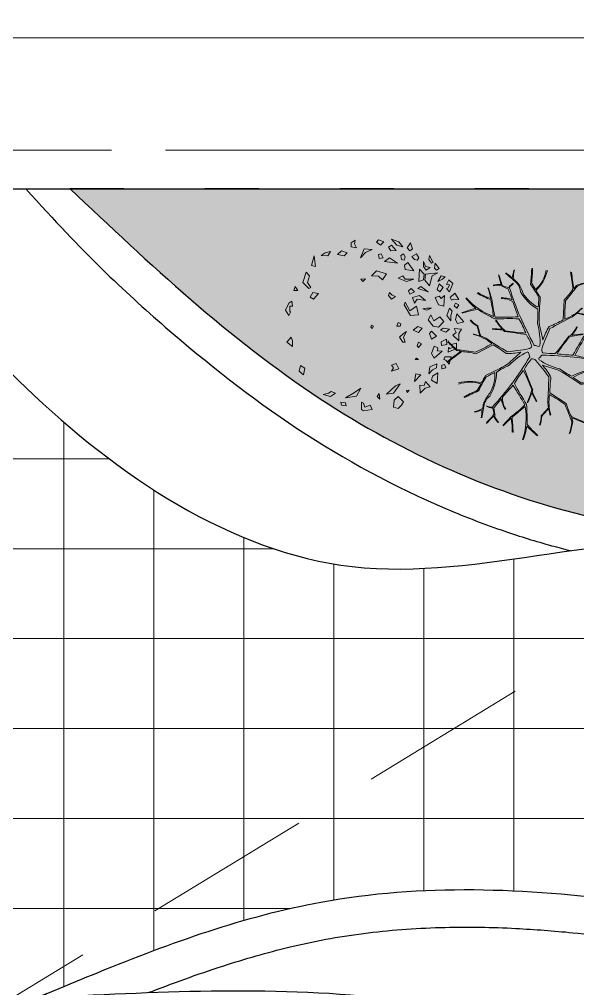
# Model space of a CAD drawing. Header units: inches. Extents: x -12 to 20935469, y -1604 to 24729220.
# Drawn here: x 20842036.7 to 20842111.1, y 24710626.2 to 24710755.5 of the extents above; entities that cross this region are included whole.
import ezdxf

# ---------------------------------------------------------------- set-up
doc = ezdxf.new("R2010")
doc.units = ezdxf.units.IN
doc.header["$LTSCALE"] = 0.03
doc.header["$MEASUREMENT"] = 0
for name, pattern in [('ACAD_ISO03W100', [30, 12, -18]), ('ACAD_ISO08W100', [36, 24, -3, 6, -3]), ('DASHED2', [0.375, 0.25, -0.125])]:
    doc.linetypes.add(name, pattern=pattern)
for name, color, linetype, lineweight in [('dimension', 250, 'Continuous', 0), ('Dot', 253, 'Continuous', 0), ('green_.25', 82, 'Continuous', 0), ('Grid Line', 252, 'Continuous', 18), ('Hatch', 253, 'Continuous', 15), ('hatch-1', 253, 'Continuous', 5), ('ILLUSTR-TREE', 74, 'Continuous', 0), ('wind.', 150, 'Continuous', 20)]:
    doc.layers.add(name, color=color, linetype=linetype, lineweight=lineweight)

# ---------------------------------------------------------------- blocks, each defined once
blk = doc.blocks.new('fff')
at = {"layer": 'Grid Line', "color": 252, "linetype": 'ACAD_ISO08W100', "lineweight": 9, "ltscale": 80, "true_color": 0x939598}
blk.add_line((20833096.95, 24724010.75), (20830726.15, 24724010.75), dxfattribs=at)
blk = doc.blocks.new('GRN1')
at = {"layer": 'ILLUSTR-TREE', "true_color": 0x30441d}
h = blk.add_hatch(color=89, dxfattribs=at)
h.paths.add_polyline_path([(0.2571, -0.0526), (0.2603, -0.0695), (0.2735, -0.0695), (0.2817, -0.0569), (0.2702, -0.059)])
h.paths.add_polyline_path([(0.2406, -0.0821), (0.2308, -0.0927), (0.2357, -0.1137), (0.2472, -0.1011)])
h.paths.add_polyline_path([(0.1897, 0.2148), (0.1848, 0.2064), (0.1914, 0.2), (0.2078, 0.2021)])
h.paths.add_polyline_path([(0.193, 0.1853), (0.1848, 0.1727), (0.1963, 0.1642), (0.2127, 0.1642), (0.1963, 0.1706)])
h.paths.add_polyline_path([(0.1864, 0.1053), (0.2012, 0.1032), (0.2094, 0.1137), (0.1831, 0.1327)])
h.paths.add_polyline_path([(0.2603, 0.0969), (0.2653, 0.0779), (0.285, 0.0611), (0.2768, 0.0842)])
h.paths.add_polyline_path([(0.2078, 0.08), (0.2242, 0.0547), (0.2127, 0.0379), (0.2111, 0.0547)])
h.paths.add_polyline_path([(0.2521, -0.0021), (0.2538, -0.0274), (0.2242, -0.04), (0.2423, -0.0232)])
h.paths.add_polyline_path([(0.2653, 0.0253), (0.2751, 0.0126), (0.2833, 0.019), (0.2768, 0.0358)])
h.paths.add_polyline_path([(0.2373, 0.0274), (0.2357, 0.019), (0.2226, 0.0211), (0.2242, 0.0337)])
h.paths.add_polyline_path([(0.2488, 0.0758), (0.2472, 0.059), (0.2587, 0.0505), (0.2653, 0.0611)])
h.paths.add_polyline_path([(0.2094, 0.1958), (0.2078, 0.1895), (0.2193, 0.1811), (0.2324, 0.1832)])
h.paths.add_polyline_path([(0.2291, 0.1263), (0.2193, 0.1348), (0.2176, 0.1432), (0.2242, 0.1495), (0.2373, 0.1411)])
h.paths.add_polyline_path([(0.2373, 0.099), (0.2275, 0.1053), (0.2176, 0.1011), (0.2193, 0.0927), (0.2324, 0.0905)])
h.paths.add_polyline_path([(0.2538, 0.1284), (0.2472, 0.12), (0.2571, 0.1116), (0.2735, 0.1221)])
h.paths.add_polyline_path([(0.1963, -0.1853), (0.1996, -0.1979), (0.2308, -0.1895)])
h.paths.add_polyline_path([(0.2456, -0.1369), (0.2308, -0.1453), (0.2324, -0.1663), (0.2406, -0.1537)])
h.paths.add_polyline_path([(0.0402, 0.1474), (0.0386, 0.1221), (0.0731, 0.1011), (0.0813, 0.1053), (0.0534, 0.12), (0.0682, 0.1411)])
h.paths.add_polyline_path([(0.0731, 0.278), (0.0616, 0.2716), (0.0698, 0.2632), (0.078, 0.2674)])
h.paths.add_polyline_path([(-0.2275, -0.0884), (-0.2226, -0.0526), (-0.1963, -0.0379), (-0.2111, -0.059)])
h.paths.add_polyline_path([(0.0205, 0.2527), (0.0386, 0.24), (0.0616, 0.2485), (0.0517, 0.2569), (0.0386, 0.2527)])
h.paths.add_polyline_path([(-0.2406, 0.099), (-0.2242, 0.0821), (-0.2357, 0.0695), (-0.2587, 0.0674), (-0.262, 0.0821), (-0.2521, 0.0927)])
h.paths.add_polyline_path([(-0.2324, 0.0232), (-0.2242, 0.0147), (-0.2143, 0.0211)])
h.paths.add_polyline_path([(-0.1307, 0.2358), (-0.1344, 0.2232), (-0.1226, 0.2231), (-0.1198, 0.2319)])
h.paths.add_polyline_path([(-0.1039, 0.2299), (-0.106, 0.2367), (-0.1191, 0.2474), (-0.0951, 0.2536), (-0.0951, 0.2327)])
h.paths.add_polyline_path([(-0.0555, 0.2396), (-0.0585, 0.2217), (-0.0467, 0.2215), (-0.0384, 0.2388)])
h.paths.add_polyline_path([(-0.0771, 0.224), (-0.1, 0.1981), (-0.0846, 0.1897), (-0.0609, 0.1985), (-0.0663, 0.2109), (-0.0766, 0.2096)])
h.paths.add_polyline_path([(-0.216, 0.0442), (-0.2127, 0.0674), (-0.1831, 0.0884), (-0.1897, 0.0737)])
h.paths.add_polyline_path([(-0.1421, 0.0611), (-0.1339, 0.0842), (-0.1174, 0.0758), (-0.1224, 0.0611), (-0.1306, 0.0674)])
h.paths.add_polyline_path([(-0.1812, 0.2081), (-0.1707, 0.1899), (-0.1581, 0.1935), (-0.1472, 0.2104)])
h.paths.add_polyline_path([(-0.2132, 0.1534), (-0.187, 0.1527), (-0.1886, 0.166), (-0.1749, 0.1708), (-0.1924, 0.186), (-0.1969, 0.1696)])
h.paths.add_polyline_path([(-0.15, 0.1808), (-0.1283, 0.1846), (-0.118, 0.2068), (-0.1309, 0.2058), (-0.1372, 0.1936)])
h.paths.add_polyline_path([(-0.1536, 0.1558), (-0.1749, 0.1348), (-0.1503, 0.139)])
h.paths.add_polyline_path([(-0.1043, 0.1474), (-0.1043, 0.1369), (-0.0994, 0.1411)])
h.paths.add_polyline_path([(-0.2028, 0.1179), (-0.2111, 0.1116), (-0.2045, 0.1095)])
h.paths.add_polyline_path([(-0.0205, 0.099), (-0.032, 0.0863), (-0.0485, 0.0969), (-0.0485, 0.1053), (-0.032, 0.099), (-0.014, 0.1095)])
h.paths.add_polyline_path([(0.0189, 0.2295), (0.0008, 0.2127), (0.0041, 0.1958), (0.0238, 0.179), (0.0402, 0.1874), (0.0205, 0.1979), (0.0337, 0.2169)])
h.paths.add_polyline_path([(-0.0287, 0.2064), (-0.0386, 0.1895), (-0.0205, 0.1832), (-0.0123, 0.1895)])
h.paths.add_polyline_path([(-0.0534, 0.1579), (-0.0649, 0.1474), (-0.06, 0.1432), (-0.0485, 0.1474)])
h.paths.add_polyline_path([(0.0178, 0.294), (0.0123, 0.2737), (0.0238, 0.2674), (0.0435, 0.2716)])
h.paths.add_polyline_path([(-0.0435, 0.278), (-0.0255, 0.259), (-0.0172, 0.2695), (-0.0041, 0.2632), (-0.0057, 0.2864), (-0.0205, 0.278)])
h.paths.add_polyline_path([(-0.0808, 0.244), (-0.0685, 0.2712), (-0.0515, 0.2704), (-0.056, 0.254), (-0.0646, 0.2603), (-0.0686, 0.2503), (-0.0653, 0.2447)])
h.paths.add_polyline_path([(0.0041, 0.0021), (-0.0041, -0.0021), (0.0008, -0.0063), (0.0074, -0.0042)])
h.paths.add_polyline_path([(0.0041, 0.0884), (0.0107, 0.0905), (0.0156, 0.0821), (0.0041, 0.0779)])
h.paths.add_polyline_path([(-0.0025, 0.16), (-0.0172, 0.1474), (-0.009, 0.1306), (0.0025, 0.1453)])
h.paths.add_polyline_path([(-0.0057, 0.2485), (-0.0156, 0.2358), (-0.009, 0.219), (-0.0025, 0.2274)])
h.paths.add_polyline_path([(0.0616, 0.1895), (0.055, 0.1748), (0.06, 0.1621), (0.0616, 0.1748)])
h.paths.add_polyline_path([(0.1634, 0.2337), (0.1552, 0.2253), (0.1486, 0.2106), (0.1667, 0.2211)])
h.paths.add_polyline_path([(0.1552, 0.1327), (0.1486, 0.1095), (0.1585, 0.0821), (0.1667, 0.0969), (0.1552, 0.1053)])
h.paths.add_polyline_path([(0.0994, 0.0737), (0.0912, 0.0611), (0.1027, 0.0505), (0.1125, 0.0547), (0.1043, 0.0632)])
h.paths.add_polyline_path([(0.1569, -0.0232), (0.1486, -0.0316), (0.1552, -0.0379)])
h.paths.add_polyline_path([(0.1536, 0.0316), (0.1651, 0.019), (0.1667, -0.0042), (0.1831, 0.0126), (0.1733, 0.0442)])
h.paths.add_polyline_path([(0.1027, 0.2316), (0.0682, 0.2295), (0.0731, 0.2127), (0.0961, 0.2021), (0.101, 0.2148), (0.0928, 0.2211)])
h.paths.add_polyline_path([(0.1289, 0.2274), (0.1142, 0.2169), (0.1224, 0.2085), (0.1404, 0.2148)])
h.paths.add_polyline_path([(0.0862, 0.1706), (0.0912, 0.1432), (0.078, 0.1348), (0.0961, 0.1284), (0.1027, 0.1516)])
h.paths.add_polyline_path([(0.1339, 0.1832), (0.1667, 0.1916), (0.1766, 0.2106), (0.1716, 0.1706), (0.1519, 0.1685)])
h.paths.add_polyline_path([(0.1257, 0.1453), (0.1142, 0.179), (0.1322, 0.1558)])
h.paths.add_polyline_path([(0.1536, 0.1642), (0.1486, 0.1495), (0.1881, 0.1516), (0.1716, 0.1663)])
h.paths.add_polyline_path([(0.1142, 0.1348), (0.1076, 0.12), (0.1174, 0.1158), (0.1257, 0.1242)])
h.paths.add_polyline_path([(0.0879, 0.2548), (0.0912, 0.2611), (0.0895, 0.278), (0.1109, 0.2653), (0.0961, 0.2506)])
h.paths.add_polyline_path([(0.1142, 0.2485), (0.1421, 0.259), (0.1536, 0.2464), (0.1388, 0.2379), (0.1371, 0.2485), (0.1273, 0.2443), (0.1257, 0.2379)])
h.paths.add_polyline_path([(-0.2521, -0.0084), (-0.2653, -0.0021), (-0.2702, -0.0295), (-0.2653, -0.0358), (-0.2423, -0.0358), (-0.2456, -0.0295), (-0.2587, -0.0253)])
h.paths.add_polyline_path([(-0.2538, -0.0863), (-0.2439, -0.0884), (-0.2423, -0.1032), (-0.2521, -0.1011)])
h.paths.add_polyline_path([(0.055, -0.2822), (0.0386, -0.2716), (0.0485, -0.2653), (0.0517, -0.2674), (0.0682, -0.2674), (0.0682, -0.259), (0.0846, -0.2611), (0.078, -0.2716)])
h.paths.add_polyline_path([(-0.1322, -0.219), (-0.1536, -0.2232), (-0.1421, -0.2379), (-0.124, -0.2337)])
h.paths.add_polyline_path([(-0.2176, -0.16), (-0.2242, -0.1369), (-0.2127, -0.12), (-0.2078, -0.1348), (-0.2127, -0.1432)])
h.paths.add_polyline_path([(-0.0485, -0.278), (-0.0616, -0.259), (-0.0435, -0.259), (-0.032, -0.2632)])
h.paths.add_polyline_path([(0.1289, -0.2), (0.1257, -0.2064), (0.1454, -0.2253), (0.1782, -0.2148), (0.1667, -0.2043), (0.1454, -0.2106)])
h.paths.add_polyline_path([(0.1191, -0.2548), (0.1322, -0.2506), (0.1191, -0.2422)])
h.paths.add_polyline_path([(0.1092, -0.1748), (0.0912, -0.1916), (0.0977, -0.2021), (0.1125, -0.1937)])
at = {"layer": 'ILLUSTR-TREE', "color": 89, "true_color": 0x30441d}
for p, q in [((-0.0057, 0.2864), (-0.0205, 0.278)), ((-0.0041, 0.2632), (-0.0057, 0.2864)), ((0.0178, 0.294), (0.0123, 0.2737)), ((0.0435, 0.2716), (0.0178, 0.294)), ((-0.1191, 0.2474), (-0.0951, 0.2536)), ((-0.0951, 0.2536), (-0.0951, 0.2327)), ((-0.0808, 0.244), (-0.0685, 0.2712)), ((-0.0646, 0.2603), (-0.0686, 0.2503)), ((-0.0685, 0.2712), (-0.0515, 0.2704)), ((-0.056, 0.254), (-0.0646, 0.2603)), ((-0.0515, 0.2704), (-0.056, 0.254)), ((-0.0205, 0.278), (-0.0435, 0.278)), ((-0.0435, 0.278), (-0.0255, 0.259)), ((-0.0255, 0.259), (-0.0172, 0.2695)), ((-0.0172, 0.2695), (-0.0041, 0.2632)), ((0.0123, 0.2737), (0.0238, 0.2674)), ((0.0386, 0.2527), (0.0205, 0.2527)), ((0.0205, 0.2527), (0.0386, 0.24)), ((0.0238, 0.2674), (0.0435, 0.2716)), ((0.0517, 0.2569), (0.0386, 0.2527)), ((0.0616, 0.2485), (0.0517, 0.2569)), ((0.0731, 0.278), (0.0616, 0.2716)), ((0.0616, 0.2716), (0.0698, 0.2632)), ((0.0698, 0.2632), (0.078, 0.2674)), ((0.078, 0.2674), (0.0731, 0.278)), ((0.0879, 0.2548), (0.0912, 0.2611)), ((0.0961, 0.2506), (0.0879, 0.2548)), ((0.0895, 0.278), (0.1109, 0.2653)), ((0.0912, 0.2611), (0.0895, 0.278)), ((0.1109, 0.2653), (0.0961, 0.2506)), ((0.1142, 0.2485), (0.1421, 0.259)), ((0.1421, 0.259), (0.1536, 0.2464)), ((-0.1307, 0.2358), (-0.1344, 0.2232)), ((-0.1344, 0.2232), (-0.1226, 0.2231)), ((-0.1198, 0.2319), (-0.1307, 0.2358)), ((-0.1226, 0.2231), (-0.1198, 0.2319)), ((-0.106, 0.2367), (-0.1191, 0.2474)), ((-0.1039, 0.2299), (-0.106, 0.2367)), ((-0.0951, 0.2327), (-0.1039, 0.2299)), ((-0.0771, 0.224), (-0.1, 0.1981)), ((-0.0653, 0.2447), (-0.0808, 0.244)), ((-0.0766, 0.2096), (-0.0771, 0.224)), ((-0.0686, 0.2503), (-0.0653, 0.2447)), ((-0.0555, 0.2396), (-0.0585, 0.2217)), ((-0.0585, 0.2217), (-0.0467, 0.2215)), ((-0.0384, 0.2388), (-0.0555, 0.2396)), ((-0.0467, 0.2215), (-0.0384, 0.2388)), ((-0.0057, 0.2485), (-0.0156, 0.2358)), ((-0.0156, 0.2358), (-0.009, 0.219)), ((-0.009, 0.219), (-0.0025, 0.2274)), ((-0.0025, 0.2274), (-0.0057, 0.2485)), ((0.0189, 0.2295), (0.0008, 0.2127)), ((0.0337, 0.2169), (0.0189, 0.2295)), ((0.0386, 0.24), (0.0616, 0.2485)), ((0.1027, 0.2316), (0.0682, 0.2295)), ((0.0682, 0.2295), (0.0731, 0.2127)), ((0.0928, 0.2211), (0.1027, 0.2316)), ((0.101, 0.2148), (0.0928, 0.2211)), ((0.1257, 0.2379), (0.1142, 0.2485)), ((0.1289, 0.2274), (0.1142, 0.2169)), ((0.1273, 0.2443), (0.1257, 0.2379)), ((0.1371, 0.2485), (0.1273, 0.2443)), ((0.1404, 0.2148), (0.1289, 0.2274)), ((0.1388, 0.2379), (0.1371, 0.2485)), ((0.1536, 0.2464), (0.1388, 0.2379)), ((0.1552, 0.2253), (0.1486, 0.2106)), ((0.1486, 0.2106), (0.1667, 0.2211)), ((0.1634, 0.2337), (0.1552, 0.2253)), ((0.1667, 0.2211), (0.1634, 0.2337)), ((-0.1472, 0.2104), (-0.1812, 0.2081)), ((-0.1812, 0.2081), (-0.1707, 0.1899)), ((-0.1707, 0.1899), (-0.1581, 0.1935)), ((-0.1581, 0.1935), (-0.1472, 0.2104)), ((-0.1372, 0.1936), (-0.15, 0.1808)), ((-0.1309, 0.2058), (-0.1372, 0.1936)), ((-0.118, 0.2068), (-0.1309, 0.2058)), ((-0.1283, 0.1846), (-0.118, 0.2068)), ((-0.1, 0.1981), (-0.0846, 0.1897)), ((-0.0846, 0.1897), (-0.0609, 0.1985)), ((-0.0663, 0.2109), (-0.0766, 0.2096)), ((-0.0609, 0.1985), (-0.0663, 0.2109)), ((-0.0287, 0.2064), (-0.0386, 0.1895)), ((-0.0386, 0.1895), (-0.0205, 0.1832)), ((-0.0123, 0.1895), (-0.0287, 0.2064)), ((-0.0205, 0.1832), (-0.0123, 0.1895)), ((0.0008, 0.2127), (0.0041, 0.1958)), ((0.0041, 0.1958), (0.0238, 0.179)), ((0.0205, 0.1979), (0.0337, 0.2169)), ((0.0402, 0.1874), (0.0205, 0.1979)), ((0.0616, 0.1895), (0.055, 0.1748)), ((0.0616, 0.1748), (0.0616, 0.1895)), ((0.0731, 0.2127), (0.0961, 0.2021)), ((0.0961, 0.2021), (0.101, 0.2148)), ((0.1142, 0.2169), (0.1224, 0.2085)), ((0.1224, 0.2085), (0.1404, 0.2148)), ((0.1339, 0.1832), (0.1667, 0.1916)), ((0.1667, 0.1916), (0.1766, 0.2106)), ((0.1766, 0.2106), (0.1716, 0.1706)), ((0.1897, 0.2148), (0.1848, 0.2064)), ((0.1848, 0.2064), (0.1914, 0.2)), ((0.2078, 0.2021), (0.1897, 0.2148)), ((0.1914, 0.2), (0.2078, 0.2021)), ((0.2094, 0.1958), (0.2078, 0.1895)), ((0.2078, 0.1895), (0.2193, 0.1811)), ((0.2324, 0.1832), (0.2094, 0.1958)), ((-0.1969, 0.1696), (-0.2132, 0.1534)), ((-0.1924, 0.186), (-0.1969, 0.1696)), ((-0.1749, 0.1708), (-0.1924, 0.186)), ((-0.1886, 0.166), (-0.1749, 0.1708)), ((-0.187, 0.1527), (-0.1886, 0.166)), ((-0.15, 0.1808), (-0.1283, 0.1846)), ((-0.0534, 0.1579), (-0.0649, 0.1474)), ((-0.0485, 0.1474), (-0.0534, 0.1579)), ((-0.0025, 0.16), (-0.0172, 0.1474)), ((0.0025, 0.1453), (-0.0025, 0.16)), ((0.0238, 0.179), (0.0402, 0.1874)), ((0.055, 0.1748), (0.06, 0.1621)), ((0.06, 0.1621), (0.0616, 0.1748)), ((0.1027, 0.1516), (0.0862, 0.1706)), ((0.0862, 0.1706), (0.0912, 0.1432)), ((0.1142, 0.179), (0.1322, 0.1558)), ((0.1257, 0.1453), (0.1142, 0.179)), ((0.1519, 0.1685), (0.1339, 0.1832)), ((0.1536, 0.1642), (0.1486, 0.1495)), ((0.1716, 0.1706), (0.1519, 0.1685)), ((0.1716, 0.1663), (0.1536, 0.1642)), ((0.1881, 0.1516), (0.1716, 0.1663)), ((0.193, 0.1853), (0.1848, 0.1727)), ((0.1848, 0.1727), (0.1963, 0.1642)), ((0.1963, 0.1706), (0.193, 0.1853)), ((0.2127, 0.1642), (0.1963, 0.1706)), ((0.1963, 0.1642), (0.2127, 0.1642)), ((0.2193, 0.1811), (0.2324, 0.1832)), ((-0.2132, 0.1534), (-0.187, 0.1527)), ((-0.1536, 0.1558), (-0.1749, 0.1348)), ((-0.1749, 0.1348), (-0.1503, 0.139)), ((-0.1503, 0.139), (-0.1536, 0.1558)), ((-0.0994, 0.1411), (-0.1043, 0.1474)), ((-0.1043, 0.1474), (-0.1043, 0.1369)), ((-0.1043, 0.1369), (-0.0994, 0.1411)), ((-0.0649, 0.1474), (-0.06, 0.1432)), ((-0.06, 0.1432), (-0.0485, 0.1474)), ((-0.0172, 0.1474), (-0.009, 0.1306)), ((-0.009, 0.1306), (0.0025, 0.1453)), ((0.0402, 0.1474), (0.0386, 0.1221)), ((0.0682, 0.1411), (0.0402, 0.1474)), ((0.0534, 0.12), (0.0682, 0.1411)), ((0.0912, 0.1432), (0.078, 0.1348)), ((0.078, 0.1348), (0.0961, 0.1284)), ((0.0961, 0.1284), (0.1027, 0.1516)), ((0.1142, 0.1348), (0.1076, 0.12)), ((0.1257, 0.1242), (0.1142, 0.1348)), ((0.1322, 0.1558), (0.1257, 0.1453)), ((0.1486, 0.1495), (0.1881, 0.1516)), ((0.1552, 0.1327), (0.1486, 0.1095)), ((0.1552, 0.1053), (0.1552, 0.1327)), ((0.2094, 0.1137), (0.1831, 0.1327)), ((0.1831, 0.1327), (0.1864, 0.1053)), ((0.2176, 0.1432), (0.2242, 0.1495)), ((0.2193, 0.1348), (0.2176, 0.1432)), ((0.2291, 0.1263), (0.2193, 0.1348)), ((0.2242, 0.1495), (0.2373, 0.1411)), ((0.2373, 0.1411), (0.2291, 0.1263)), ((0.2538, 0.1284), (0.2472, 0.12)), ((0.2735, 0.1221), (0.2538, 0.1284)), ((-0.2521, 0.0927), (-0.2406, 0.099)), ((-0.2406, 0.099), (-0.2242, 0.0821)), ((-0.2028, 0.1179), (-0.2111, 0.1116)), ((-0.2111, 0.1116), (-0.2045, 0.1095)), ((-0.2045, 0.1095), (-0.2028, 0.1179)), ((-0.0485, 0.1053), (-0.032, 0.099)), ((-0.0485, 0.0969), (-0.0485, 0.1053)), ((-0.032, 0.0863), (-0.0485, 0.0969)), ((-0.032, 0.099), (-0.014, 0.1095)), ((-0.0205, 0.099), (-0.032, 0.0863)), ((-0.014, 0.1095), (-0.0205, 0.099)), ((0.0386, 0.1221), (0.0731, 0.1011)), ((0.0813, 0.1053), (0.0534, 0.12)), ((0.0731, 0.1011), (0.0813, 0.1053)), ((0.1076, 0.12), (0.1174, 0.1158)), ((0.1174, 0.1158), (0.1257, 0.1242)), ((0.1486, 0.1095), (0.1585, 0.0821)), ((0.1667, 0.0969), (0.1552, 0.1053)), ((0.1585, 0.0821), (0.1667, 0.0969)), ((0.1864, 0.1053), (0.2012, 0.1032)), ((0.2012, 0.1032), (0.2094, 0.1137)), ((0.2275, 0.1053), (0.2176, 0.1011)), ((0.2176, 0.1011), (0.2193, 0.0927)), ((0.2373, 0.099), (0.2275, 0.1053)), ((0.2324, 0.0905), (0.2373, 0.099)), ((0.2472, 0.12), (0.2571, 0.1116)), ((0.2571, 0.1116), (0.2735, 0.1221)), ((0.2768, 0.0842), (0.2603, 0.0969)), ((0.2603, 0.0969), (0.2653, 0.0779)), ((-0.262, 0.0821), (-0.2521, 0.0927)), ((-0.2587, 0.0674), (-0.262, 0.0821)), ((-0.2357, 0.0695), (-0.2587, 0.0674)), ((-0.2242, 0.0821), (-0.2357, 0.0695)), ((-0.1897, 0.0737), (-0.216, 0.0442)), ((-0.216, 0.0442), (-0.2127, 0.0674)), ((-0.2127, 0.0674), (-0.1831, 0.0884)), ((-0.1831, 0.0884), (-0.1897, 0.0737)), ((-0.1421, 0.0611), (-0.1339, 0.0842)), ((-0.1306, 0.0674), (-0.1421, 0.0611)), ((-0.1339, 0.0842), (-0.1174, 0.0758)), ((-0.1224, 0.0611), (-0.1306, 0.0674)), ((-0.1174, 0.0758), (-0.1224, 0.0611)), ((0.0041, 0.0884), (0.0107, 0.0905)), ((0.0041, 0.0779), (0.0041, 0.0884)), ((0.0156, 0.0821), (0.0041, 0.0779)), ((0.0107, 0.0905), (0.0156, 0.0821)), ((0.0994, 0.0737), (0.0912, 0.0611)), ((0.1043, 0.0632), (0.0994, 0.0737)), ((0.1125, 0.0547), (0.1043, 0.0632)), ((0.2111, 0.0547), (0.2078, 0.08)), ((0.2078, 0.08), (0.2242, 0.0547)), ((0.2193, 0.0927), (0.2324, 0.0905)), ((0.2488, 0.0758), (0.2472, 0.059)), ((0.2653, 0.0611), (0.2488, 0.0758)), ((0.2653, 0.0779), (0.285, 0.0611)), ((0.285, 0.0611), (0.2768, 0.0842)), ((0.0912, 0.0611), (0.1027, 0.0505)), ((0.1027, 0.0505), (0.1125, 0.0547)), ((0.1733, 0.0442), (0.1536, 0.0316)), ((0.1536, 0.0316), (0.1651, 0.019)), ((0.1831, 0.0126), (0.1733, 0.0442)), ((0.2127, 0.0379), (0.2111, 0.0547)), ((0.2242, 0.0547), (0.2127, 0.0379)), ((0.2226, 0.0211), (0.2242, 0.0337)), ((0.2242, 0.0337), (0.2373, 0.0274)), ((0.2472, 0.059), (0.2587, 0.0505)), ((0.2587, 0.0505), (0.2653, 0.0611)), ((0.2768, 0.0358), (0.2653, 0.0253)), ((0.2833, 0.019), (0.2768, 0.0358)), ((-0.2143, 0.0211), (-0.2324, 0.0232)), ((-0.2324, 0.0232), (-0.2242, 0.0147)), ((-0.2242, 0.0147), (-0.2143, 0.0211)), ((0.0041, 0.0021), (-0.0041, -0.0021)), ((0.0074, -0.0042), (0.0041, 0.0021)), ((0.1651, 0.019), (0.1667, -0.0042)), ((0.1667, -0.0042), (0.1831, 0.0126)), ((0.2357, 0.019), (0.2226, 0.0211)), ((0.2373, 0.0274), (0.2357, 0.019)), ((0.2653, 0.0253), (0.2751, 0.0126)), ((0.2751, 0.0126), (0.2833, 0.019)), ((-0.2653, -0.0021), (-0.2702, -0.0295)), ((-0.2702, -0.0295), (-0.2653, -0.0358)), ((-0.2521, -0.0084), (-0.2653, -0.0021)), ((-0.2587, -0.0253), (-0.2521, -0.0084)), ((-0.2456, -0.0295), (-0.2587, -0.0253)), ((-0.2423, -0.0358), (-0.2456, -0.0295)), ((-0.0041, -0.0021), (0.0008, -0.0063)), ((0.0008, -0.0063), (0.0074, -0.0042)), ((0.1569, -0.0232), (0.1486, -0.0316)), ((0.1552, -0.0379), (0.1569, -0.0232)), ((0.2242, -0.04), (0.2423, -0.0232)), ((0.2538, -0.0274), (0.2242, -0.04)), ((0.2423, -0.0232), (0.2521, -0.0021)), ((0.2521, -0.0021), (0.2538, -0.0274)), ((-0.2653, -0.0358), (-0.2423, -0.0358)), ((-0.2275, -0.0884), (-0.2226, -0.0526)), ((-0.2111, -0.059), (-0.2275, -0.0884)), ((-0.2226, -0.0526), (-0.1963, -0.0379)), ((-0.1963, -0.0379), (-0.2111, -0.059)), ((0.1486, -0.0316), (0.1552, -0.0379)), ((0.2702, -0.059), (0.2571, -0.0526)), ((0.2571, -0.0526), (0.2603, -0.0695)), ((0.2817, -0.0569), (0.2702, -0.059)), ((0.2735, -0.0695), (0.2817, -0.0569)), ((-0.2521, -0.1011), (-0.2538, -0.0863)), ((-0.2538, -0.0863), (-0.2439, -0.0884)), ((-0.2439, -0.0884), (-0.2423, -0.1032)), ((0.2406, -0.0821), (0.2308, -0.0927)), ((0.2308, -0.0927), (0.2357, -0.1137)), ((0.2472, -0.1011), (0.2406, -0.0821)), ((0.2603, -0.0695), (0.2735, -0.0695)), ((-0.2423, -0.1032), (-0.2521, -0.1011)), ((-0.2242, -0.1369), (-0.2127, -0.12)), ((-0.2127, -0.12), (-0.2078, -0.1348)), ((0.2357, -0.1137), (0.2472, -0.1011)), ((-0.2176, -0.16), (-0.2242, -0.1369)), ((-0.2127, -0.1432), (-0.2176, -0.16)), ((-0.2078, -0.1348), (-0.2127, -0.1432)), ((0.2456, -0.1369), (0.2308, -0.1453)), ((0.2308, -0.1453), (0.2324, -0.1663)), ((0.2324, -0.1663), (0.2406, -0.1537)), ((0.2406, -0.1537), (0.2456, -0.1369)), ((0.1092, -0.1748), (0.0912, -0.1916)), ((0.1125, -0.1937), (0.1092, -0.1748)), ((0.2308, -0.1895), (0.1963, -0.1853)), ((0.1963, -0.1853), (0.1996, -0.1979)), ((-0.1322, -0.219), (-0.1536, -0.2232)), ((-0.124, -0.2337), (-0.1322, -0.219)), ((0.0912, -0.1916), (0.0977, -0.2021)), ((0.0977, -0.2021), (0.1125, -0.1937)), ((0.1289, -0.2), (0.1257, -0.2064)), ((0.1257, -0.2064), (0.1454, -0.2253)), ((0.1454, -0.2106), (0.1289, -0.2)), ((0.1667, -0.2043), (0.1454, -0.2106)), ((0.1454, -0.2253), (0.1782, -0.2148)), ((0.1782, -0.2148), (0.1667, -0.2043)), ((0.1996, -0.1979), (0.2308, -0.1895)), ((-0.1536, -0.2232), (-0.1421, -0.2379)), ((-0.1421, -0.2379), (-0.124, -0.2337)), ((0.1191, -0.2422), (0.1191, -0.2548)), ((0.1322, -0.2506), (0.1191, -0.2422)), ((0.1191, -0.2548), (0.1322, -0.2506)), ((-0.0616, -0.259), (-0.0435, -0.259)), ((-0.0485, -0.278), (-0.0616, -0.259)), ((-0.032, -0.2632), (-0.0485, -0.278)), ((-0.0435, -0.259), (-0.032, -0.2632)), ((0.0386, -0.2716), (0.0485, -0.2653)), ((0.055, -0.2822), (0.0386, -0.2716)), ((0.0485, -0.2653), (0.0517, -0.2674)), ((0.0517, -0.2674), (0.0682, -0.2674)), ((0.078, -0.2716), (0.055, -0.2822)), ((0.0682, -0.259), (0.0846, -0.2611)), ((0.0682, -0.2674), (0.0682, -0.259)), ((0.0846, -0.2611), (0.078, -0.2716))]:
    blk.add_line(p, q, dxfattribs=at)
blk = doc.blocks.new('T13')
for p, q in [((0.428, 0.593), (0.428, 0.593)), ((0.564, 0.201), (0.708, 0.425)), ((-0.438, 0.382), (-0.704, 0.395)), ((-0.709, 0.069), (-0.709, 0.068)), ((0.313, -0.654), (0.314, -0.654))]:
    blk.add_line(p, q)
blk.add_lwpolyline([(0.427, -1.05, -0.126142), (0.426, -0.734, 0.03539), (0.327, -0.681, 0.025442), (0.171, -0.378, 0.018467), (0.006, -0.197, -0.070709), (0.025, -0.398, 0.036684), (-0.094, -0.576), (0.029, -0.813, 0.055374), (-0.001, -1.003, 0.015419), (0.146, -1.196, 0.015419)], format="xyb")
for centre, radius, start, end in [((0.544, 1.271), 0.997, 188.7058, 199.8279), ((0.487, 1.309), 0.939, 191.4363, 219.4054), ((2.092, 2.555), 2.776, 211.5979, 215.8713), ((0.608, 1.597), 0.999, 209.5693, 220.5893), ((-1.992, 1.559), 1.94, 341.6031, 346.0626), ((1.959, 0.54), 2.134, 165.0867, 169.3971), ((-0.172, 0.689), 0.417, 57.2831, 70.5415), ((-0.101, 0.801), 0.295, 55.7919, 76.1738), ((-2.445, 1.733), 2.609, 344.4829, 347.6524), ((1.593, 0.768), 1.537, 164.7926, 170.4991), ((-1.853, 0.308), 2.214, 16.7515, 22.1702), ((-1.336, 0.436), 1.696, 21.0828, 24.7967), ((1.08, 0.32), 1.105, 133.2252, 138.9211), ((0.637, 0.8), 0.446, 134.2559, 149.009), ((-0.867, -0.717), 1.716, 73.986, 80.5441), ((-1.66, -3.154), 4.262, 72.5672, 75.4116), ((-4.885, 2.598), 5.014, 337.9162, 340.5525), ((1.254, 0.291), 1.533, 155.2685, 164.6643), ((0.545, 1.325), 0.568, 210.069, 222.0712), ((0.275, 1.142), 0.231, 204.7952, 206.8355), ((-0.132, 0.758), 0.348, 54.0156, 54.654), ((4.614, -0.037), 4.575, 167.6308, 172.856), ((0.255, 1.121), 0.203, 209.038, 235.4044), ((-7.207, 2.044), 7.413, 350.2155, 351.4641), ((0.215, 0.819), 0.155, 87.3146, 119.155), ((0.229, 0.82), 0.148, 91.5584, 124.1588), ((-0.004, 0.92), 0.273, 339.3563, 5.467), ((0.931, 1.199), 0.697, 194.0874, 200.3062), ((-0.322, 0.9), 0.603, 349.9787, 5.4953), ((-1.136, 2.054), 1.969, 322.1847, 328.3706), ((-0.499, 1.607), 1.205, 321.3001, 330.841), ((-0.115, 0.911), 0.434, 190.6007, 207.3466), ((-0.185, 0.898), 0.356, 190.4335, 211.331), ((2.195, 2.326), 2.94, 208.7548, 214.1059), ((-0.133, 0.647), 0.251, 24.7539, 64.6899), ((-0.348, 0.394), 0.593, 40.7586, 56.4721), ((0.897, 0.817), 0.645, 179.3917, 209.4521), ((-0.7, 0.704), 1.129, 356.076, 7.2625), ((0.982, 0.806), 0.543, 174.9586, 186.2056), ((0.268, 1.342), 0.636, 285.7899, 314.5476), ((0.345, 1.206), 0.469, 281.9294, 319.6866), ((0.284, 0.99), 1.264, 192.0056, 199.7094), ((-0.29, 0.846), 0.664, 189.447, 203.9688), ((-7.954, 2.442), 7.652, 345.8988, 346.931), ((0.332, 0.449), 0.862, 162.2444, 171.9735), ((-2.88, -4.306), 5.64, 58.7399, 62.0811), ((1.461, 3.425), 3.207, 238.3111, 243.9484), ((-7.207, 2.044), 7.413, 348.3218, 349.9921), ((0.756, 0.787), 0.485, 179.0591, 213.5916), ((1.238, 0.699), 0.797, 177.7287, 185.8361), ((-2.696, 2.116), 3.934, 335.6554, 339.189), ((-16.294, 7.516), 18.574, 337.7977, 338.5026), ((-1.361, -0.003), 0.727, 46.8401, 51.2834), ((7.521, 10.863), 13.291, 230.7052, 231.8125), ((-1.049, 0.176), 0.646, 20.6684, 45.6115), ((-0.021, 1.104), 0.734, 218.4282, 225.7889), ((0.143, 1.028), 0.808, 214.5859, 219.8976), ((-1.14, -0.69), 1.494, 51.9536, 57.6458), ((-2.181, -2.425), 3.524, 56.2728, 58.4632), ((9.351, 1.792), 9.661, 186.7632, 187.6443), ((0.695, 0.725), 0.932, 184.3684, 196.1636), ((9.043, -0.28), 9.005, 174.8238, 177.6274), ((3.164, -1.329), 3.345, 144.4125, 150.2422), ((-1.673, 1.981), 2.498, 324.16, 327.1682), ((-0.466, -3.399), 3.934, 95.6554, 99.189), ((1.657, -17.875), 18.574, 97.7977, 98.5026), ((-1.324, -0.218), 0.871, 44.6875, 57.3652), ((-0.449, 3.055), 2.651, 264.6412, 270.0914), ((3.652, 2.474), 4.572, 205.4372, 209.8163), ((3.15, 1.541), 3.531, 197.3863, 197.8324), ((-2.549, -2.784), 3.998, 49.8987, 54.2252), ((1.705, 2.857), 3.058, 231.4605, 236.7593), ((-1.625, 0.542), 1.672, 351.6597, 359.072), ((-0.503, 0.894), 0.926, 322.7918, 334.8087), ((2.884, -1.126), 2.651, 144.6412, 150.0914), ((0.487, 1.268), 0.871, 284.6875, 297.3652), ((5.661, -11.931), 13.291, 110.7052, 111.8125), ((0.692, 1.193), 0.727, 286.8401, 291.2834), ((0.73, -0.728), 1.264, 72.0056, 79.7094), ((0.892, -0.159), 0.664, 69.447, 83.9688), ((-1.694, -0.357), 1.458, 22.0617, 30.4653), ((-0.983, 0.266), 1.01, 350.8974, 0.4845), ((-0.595, 0.53), 0.852, 325.9263, 346.7063), ((3.383, -0.792), 3.319, 160.2028, 164.4346), ((-1.199, -0.31), 0.469, 41.9294, 79.6866), ((-1.278, -0.445), 0.636, 45.7899, 74.5476), ((0.045, 0.794), 0.718, 237.2581, 253.4365), ((1.067, 3.242), 3.341, 245.5712, 250.4573), ((2.289, -2.532), 3.341, 125.5712, 130.4573), ((0.68, -0.423), 0.718, 117.2581, 133.4365), ((0.331, -4.387), 4.572, 85.4372, 89.8163), ((0.552, 1.659), 1.458, 262.0617, 270.4653), ((0.691, 0.834), 0.646, 260.6684, 285.6115), ((0.833, -0.625), 0.808, 94.5859, 99.8976), ((0.237, -0.499), 0.862, 42.2444, 51.9735), ((0.981, -0.521), 0.734, 98.4282, 105.7889), ((6.106, 5.68), 7.652, 225.8988, 226.931), ((-1.171, 0.442), 0.543, 294.9586, 306.2056), ((-0.241, -0.964), 1.129, 116.076, 127.2625), ((-1.206, 0.717), 0.797, 297.7287, 305.8361), ((-1.137, 0.362), 0.645, 299.3917, 329.4521), ((-1.041, 0.256), 0.485, 299.0591, 333.5916), ((-0.413, 3.399), 3.345, 264.4125, 270.2422), ((-0.861, -2.445), 2.498, 84.16, 87.1682), ((-0.504, -0.889), 0.926, 82.7918, 94.8087), ((-0.987, 3.32), 3.319, 280.2028, 284.4346), ((-0.143, -0.786), 0.852, 85.9263, 106.7063), ((0.186, -0.04), 0.272, 161.0905, 174.0917), ((-0.115, 0.03), 0.047, 22.2078, 46.2598), ((-0.027, 0.15), 0.0608, 247.4125, 313.0745), ((-0.114, -0.128), 0.272, 41.0905, 54.0917), ((0.098, 0.098), 0.047, 262.2078, 286.2598), ((0.156, -0.038), 0.0587, 126.0856, 194.4014), ((-0.014, 1.345), 1.494, 291.9536, 297.6458), ((-0.995, 3.114), 3.524, 296.2728, 298.4632), ((0.884, -0.275), 0.356, 70.4335, 91.331), ((0.861, -0.343), 0.434, 70.6007, 87.3466), ((-1.888, 3.027), 4.262, 312.5672, 315.4116), ((-0.173, 1.123), 1.716, 313.986, 320.5441), ((-1.124, -1.242), 1.205, 81.3001, 90.841), ((-1.192, -2.016), 1.969, 82.1847, 88.3706), ((-4.26, 7.966), 9.005, 294.8238, 297.6274), ((0.361, -1.684), 1.672, 111.6597, 119.072), ((-3.308, 0.042), 3.058, 351.4605, 356.7593), ((3.704, -0.821), 3.998, 169.8987, 174.2252), ((0.28, -0.99), 1.01, 110.8974, 120.4845), ((-0.092, -0.099), 0.0543, 2.868, 77.619), ((-3.323, -0.703), 3.341, 5.5712, 10.4573), ((0.05, -0.12), 0.047, 142.2078, 166.2598), ((0.771, 0.264), 0.852, 205.9263, 226.7063), ((-0.04, 0.175), 0.272, 281.0905, 294.0917), ((-4.75, -7.679), 9.005, 54.8238, 57.6274), ((0.736, 0.731), 1.01, 230.8974, 240.4845), ((-1.123, 3.612), 3.998, 289.8987, 294.2252), ((1.636, -2.892), 3.058, 111.4605, 116.7593), ((-2.275, 4.66), 5.64, 298.7399, 302.0811), ((0.294, -0.951), 0.932, 64.3684, 76.1636), ((-0.226, -3.485), 3.531, 77.3863, 77.8324), ((-3.11, -8.981), 9.661, 66.7632, 67.6443), ((0.931, -3.051), 2.94, 88.7548, 94.1059), ((0.905, -1.063), 0.939, 71.4363, 99.4054), ((0.843, -1.094), 0.997, 68.7058, 79.8279), ((0.678, -1.764), 2.214, 136.7515, 142.1702), ((-1.486, 0.201), 0.697, 314.0874, 320.3062), ((-0.6, -0.734), 0.603, 109.9787, 125.4953), ((-0.776, -0.469), 0.273, 99.3563, 125.467), ((-2.257, 4.009), 4.575, 287.6308, 292.856), ((1.852, -7.27), 7.413, 108.3218, 109.9921), ((-3.678, -0.454), 3.207, 358.3111, 3.9484), ((5.188, -0.347), 5.64, 178.7399, 182.0811), ((1.296, 1.149), 1.672, 231.6597, 239.072), ((2.25, -2.965), 3.207, 118.3111, 123.9484), ((-0.361, -1.219), 1.533, 35.2685, 44.6643), ((4.706, 2.945), 5.014, 217.9162, 220.5525), ((-0.799, 0.769), 1.105, 253.2252, 258.9211), ((-0.993, 0.146), 0.446, 254.2559, 269.009), ((0.309, -1.38), 1.696, 141.0828, 144.7967), ((-0.798, -0.229), 0.155, 207.3146, 239.155), ((-0.807, -0.218), 0.148, 211.5584, 244.1588), ((-1.401, -0.196), 0.568, 330.069, 342.0712), ((-1.08, -0.345), 0.203, 329.038, 355.4044), ((1.852, -7.27), 7.413, 110.2155, 111.4641), ((-0.149, -0.504), 0.593, 160.7586, 176.4721), ((-0.475, -0.444), 0.251, 144.7539, 184.6899), ((-3.95, 1.92), 4.572, 325.4372, 329.8163), ((1.04, 0.002), 0.926, 202.7918, 214.8087), ((-2.325, -3.965), 4.575, 47.6308, 52.856), ((5.388, 5.233), 7.413, 228.3218, 229.9921), ((-0.498, -1.954), 2.134, 45.0867, 49.3971), ((1.181, -3.077), 2.776, 91.5979, 95.8713), ((1.093, -1.312), 0.999, 89.5693, 100.5893), ((2.36, 0.958), 1.94, 221.6031, 226.0626), ((-1.444, 0.99), 1.537, 284.7926, 290.4991), ((-0.26, -2.99), 2.609, 104.4829, 107.6524), ((-1.108, -0.338), 0.231, 324.7952, 326.8355), ((-0.625, -0.493), 0.295, 175.7919, 196.1738), ((-0.572, -0.498), 0.348, 174.0156, 174.654), ((-0.492, -0.499), 0.417, 177.2831, 190.5415), ((-0.957, 0.234), 0.932, 304.3684, 316.1636), ((-6.209, 7.197), 9.661, 306.7632, 307.6443), ((3.209, -0.682), 3.524, 176.2728, 178.4632), ((1.186, -0.648), 1.494, 171.9536, 177.6458), ((-2.891, 1.952), 3.531, 317.3863, 317.8324), ((0.273, -1.172), 0.645, 59.3917, 89.4521), ((0.641, -0.195), 0.251, 264.7539, 304.6899), ((0.53, 0.118), 0.593, 280.7586, 296.4721), ((5.388, 5.233), 7.413, 230.2155, 231.4641), ((0.758, -0.3), 0.295, 295.7919, 316.1738), ((0.697, -0.182), 0.417, 297.2831, 310.5415), ((-1.429, 1.421), 2.134, 285.0867, 289.3971), ((-0.336, -2.51), 1.94, 101.6031, 106.0626), ((-1.669, -0.278), 0.999, 329.5693, 340.5893), ((-3.241, 0.529), 2.776, 331.5979, 335.8713), ((-1.359, -0.239), 0.939, 311.4363, 339.4054), ((-0.861, 0.935), 1.533, 275.2685, 284.6643), ((0.211, -5.535), 5.014, 97.9162, 100.5525), ((-3.094, 0.732), 2.94, 328.7548, 334.1059), ((0.39, -1.002), 0.646, 140.6684, 165.6115), ((-2.403, -1.922), 2.651, 24.6412, 30.0914), ((0.317, -1.035), 0.485, 59.0591, 93.5916), ((2.566, 0.471), 2.498, 204.16, 207.1682), ((0.954, -0.158), 0.603, 229.9787, 245.4953), ((0.813, -0.443), 0.273, 219.3563, 245.467), ((0.61, -0.595), 0.148, 331.5584, 4.1588), ((0.616, -0.583), 0.155, 327.3146, 359.155), ((0.889, -1.121), 0.568, 90.069, 102.0712), ((0.857, -0.769), 0.203, 89.038, 115.4044), ((-0.117, -1.751), 1.537, 44.7926, 50.4991), ((2.738, 1.264), 2.609, 224.4829, 227.6524), ((0.865, -0.796), 0.231, 84.7952, 86.8355), ((0.736, -0.252), 0.348, 294.0156, 294.654), ((3.58, 0.134), 4.262, 192.5672, 195.4116), ((-0.666, -0.615), 0.356, 310.4335, 331.331), ((-0.713, -0.561), 0.434, 310.6007, 327.3466), ((-0.537, 0.057), 0.862, 282.2444, 291.9735), ((1.88, -8.115), 7.652, 105.8988, 106.931), ((-0.928, -0.576), 0.734, 338.4282, 345.7889), ((-0.944, -0.396), 0.808, 334.5859, 339.8976), ((0.974, 0.268), 1.129, 236.076, 247.2625), ((0.886, -0.889), 0.469, 161.9294, 199.6866), ((0.221, -1.24), 0.543, 54.9586, 66.2056), ((2.361, -0.03), 1.969, 202.1847, 208.3706), ((1.207, 1.464), 2.214, 256.7515, 262.1702), ((0.587, -1.393), 0.697, 74.0874, 80.3062), ((0.388, -0.939), 0.446, 14.2559, 29.009), ((-0.248, -1.082), 1.105, 13.2252, 18.9211), ((1.06, 0.952), 1.696, 261.0828, 264.7967), ((-1.354, -0.17), 0.997, 308.7058, 319.8279), ((1.073, -0.399), 1.716, 193.986, 200.5441), ((-13.149, 1.076), 13.291, 350.7052, 351.8125), ((1.656, -0.358), 1.205, 201.3001, 210.841), ((0.701, -1.183), 0.727, 166.8401, 171.2834), ((14.67, 10.366), 18.574, 217.7977, 218.5026), ((-0.569, -0.68), 0.664, 309.447, 323.9688), ((-0.981, -0.255), 1.264, 312.0056, 319.7094)]:
    blk.add_arc(centre, radius, start, end)

msp = doc.modelspace()

# ---------------------------------------------------------------- hatches: boundary and pattern name
at = {"layer": 'green_.25', "lineweight": 18}
h = msp.add_hatch(dxfattribs=at)
h.set_pattern_fill('AR-SAND', color=256, scale=5, angle=360)
h.set_pattern_definition([(37.5, (-1402.168, 3429.13), (-0.3149667905, 9.634118845), [0, -7.6, 0, -8.5, 0, -8.125]), (7.5, (-1402.168, 3429.13), (8.8488835263, 14.110730326), [0, -4.1, 0, -6.85, 0, -2.625]), (327.5, (-1408.318, 3429.13), (15.5707093088, 0.0282952677), [0, -2.5, 0, -9, 0, -11.75]), (317.5, (-1408.318, 3429.13), (15.030633023, 4.3883778247), [0, -1.25, 0, -5.9, 0, -6.75])])
edge = h.paths.add_edge_path()
edge.add_line((20842222.64, 24710722.84), (20842212.64, 24710723))
edge.add_line((20842212.64, 24710723), (20842212.64, 24710732.84))
edge.add_line((20842212.64, 24710732.84), (20842043.49, 24710732.84))
edge.add_spline(control_points=[(20842043.49, 24710732.84), (20842054.09, 24710722.84), (20842074.32, 24710703.75), (20842109.04, 24710688.02), (20842143.48, 24710685.21), (20842169.89, 24710671.73), (20842189.61, 24710654.13), (20842206.98, 24710630.35), (20842215.27, 24710605.39), (20842216.86, 24710575.51), (20842213.68, 24710555.09), (20842200.16, 24710524.91), (20842180.54, 24710487.72), (20842162.87, 24710454.51), (20842147.55, 24710427.81), (20842152.19, 24710410.89), (20842162.88, 24710391.54), (20842172.8, 24710383.23), (20842179.23, 24710377.85)], knot_values=[0.017867, 0.017867, 0.017867, 0.017867, 43.554295, 83.160196, 111.305698, 146.347364, 169.598441, 190.192176, 234.215213, 245.626706, 279.999401, 294.635057, 344.735937, 406.07088, 407.706442, 436.81212, 450.261859, 474.954763, 474.954763, 474.954763, 474.954763], degree=3, periodic=0)
edge.add_line((20842179.23, 24710377.85), (20842212.64, 24710377.85))
edge.add_line((20842212.64, 24710377.85), (20842212.64, 24710388.84))
edge.add_line((20842212.64, 24710388.84), (20842222.64, 24710388.84))
edge.add_line((20842222.64, 24710388.84), (20842222.64, 24710722.84))

# ---------------------------------------------------------------- linework, layer by layer
at = {"linetype": 'ACAD_ISO03W100', "ltscale": 20}
msp.add_line((20842212.64, 24710732.86), (20841622.64, 24710732.86), dxfattribs=at)
for p, q in [((20841622.64, 24710732.86), (20842212.64, 24710732.86)), ((20842043.49, 24710732.84), (20842212.64, 24710732.84))]:
    msp.add_line(p, q)
for points in [[(20841907.72, 24710733.34), (20841905.67, 24710715.52), (20841913.21, 24710680.91), (20841934.08, 24710648.38), (20841957.94, 24710630.17), (20841989.39, 24710619.37), (20842023.23, 24710619.69), (20842047.22, 24710628.34), (20842076.93, 24710637.72), (20842118.04, 24710637.77), (20842149.5, 24710628.49), (20842173.78, 24710604.35), (20842191.92, 24710556.32), (20842192.92, 24710524.91), (20842184.61, 24710495.11)], [(20842039.42, 24710624.95), (20842085.16, 24710624.95), (20842133.38, 24710609.37), (20842179.28, 24710551.84), (20842186.64, 24710500.94)]]:
    msp.add_spline(points, degree=3)
for points, knots in [([(20842014.42, 24710732.86), (20842021.65, 24710723.79), (20842039.1, 24710701.9), (20842081.08, 24710673.4), (20842116.46, 24710688.06), (20842133.81, 24710685.34)], [0, 0, 0, 0, 35.157478, 84.830906, 137.621505, 137.621505, 137.621505, 137.621505]), ([(20842037.58, 24710732.86), (20842045.31, 24710724.25), (20842050.62, 24710719.24), (20842061.74, 24710709.62), (20842067.55, 24710705), (20842080.08, 24710696.73), (20842086.76, 24710693.1), (20842096.26, 24710689.06), (20842098.83, 24710688.08), (20842103.49, 24710686.49), (20842105.57, 24710685.84), (20842108.52, 24710685.03), (20842109.36, 24710684.81), (20842110.21, 24710684.6)], [0, 0, 0, 0, 21.615445, 21.615445, 43.230891, 43.230891, 64.846336, 64.846336, 72.676983, 72.676983, 78.88903, 78.88903, 81.385332, 81.385332, 81.385332, 81.385332]), ([(20842043.48, 24710732.86), (20842054.08, 24710722.85), (20842074.32, 24710703.75), (20842109.04, 24710688.02), (20842143.48, 24710685.21), (20842169.89, 24710671.73), (20842189.61, 24710654.13), (20842206.98, 24710630.35), (20842215.27, 24710605.39), (20842216.86, 24710575.51), (20842213.68, 24710555.09), (20842200.16, 24710524.91), (20842180.54, 24710487.72), (20842162.87, 24710454.51), (20842147.55, 24710427.81), (20842152.19, 24710410.89), (20842162.88, 24710391.54), (20842172.8, 24710383.23), (20842179.23, 24710377.85)], [0, 0, 0, 0, 43.554295, 83.160196, 111.305698, 146.347364, 169.598441, 190.192176, 234.215213, 245.626706, 279.999401, 294.635057, 344.735937, 406.07088, 407.706442, 436.81212, 450.261859, 474.954763, 474.954763, 474.954763, 474.954763]), ([(20841906.31, 24710723.93), (20841906.1, 24710721.13), (20841905.89, 24710718.33), (20841905.68, 24710715.53), (20841905.25, 24710708.37), (20841904.04, 24710688.01), (20841906.16, 24710646.49), (20841925.6, 24710615.8), (20841961.9, 24710597.9), (20842008.59, 24710606.22), (20842029.37, 24710618.84), (20842040.29, 24710625.47), (20842040.34, 24710625.51), (20842040.39, 24710625.54), (20842040.43, 24710625.57)], [-8.42922, -8.42922, -8.42922, -8.42922, 0, 0, 0, 22.091874, 62.816557, 103.693956, 136.008992, 172.41505, 212.78334, 212.78334, 212.78334, 212.950574, 212.950574, 212.950574, 212.950574]), ([(20842053.99, 24710625.66), (20842054.11, 24710625.71), (20842054.24, 24710625.75), (20842057.73, 24710627.1), (20842061.1, 24710628.32), (20842067.38, 24710630.32), (20842070.29, 24710631.14), (20842074.87, 24710632.22), (20842076.53, 24710632.57), (20842079.86, 24710633.16), (20842081.54, 24710633.42), (20842086.61, 24710634.03), (20842090.03, 24710634.27), (20842096.6, 24710634.42), (20842099.75, 24710634.37), (20842105.43, 24710634.08), (20842107.95, 24710633.89), (20842112.48, 24710633.44), (20842114.48, 24710633.2), (20842118.05, 24710632.73), (20842119.62, 24710632.5), (20842122.72, 24710632.01), (20842124.27, 24710631.74), (20842128.85, 24710630.85), (20842131.83, 24710630.14), (20842136.98, 24710628.61), (20842139.18, 24710627.83), (20842143.25, 24710626.13), (20842145.13, 24710625.22), (20842149.93, 24710622.5), (20842152.79, 24710620.44), (20842158.2, 24710615.75), (20842160.75, 24710613.12), (20842165.01, 24710608.08), (20842166.78, 24710605.74), (20842169.72, 24710601.46), (20842170.94, 24710599.55), (20842173.24, 24710595.67), (20842174.33, 24710593.7), (20842177.4, 24710587.69), (20842179.19, 24710583.56), (20842182.01, 24710575.89), (20842183.12, 24710572.38), (20842184.89, 24710565.84), (20842185.6, 24710562.83), (20842186.73, 24710557.12), (20842187.19, 24710554.44), (20842187.94, 24710549.07), (20842188.23, 24710546.39), (20842188.81, 24710538.38), (20842188.8, 24710533.09), (20842188.08, 24710526.37), (20842187.87, 24710524.83), (20842187.34, 24710521.74), (20842187.03, 24710520.2), (20842186.4, 24710517.42), (20842186.09, 24710516.19), (20842185.76, 24710514.96)], [219.914893, 219.914893, 219.914893, 219.914893, 220.324097, 220.324097, 231.297781, 231.297781, 240.763971, 240.763971, 246.167085, 246.167085, 251.570199, 251.570199, 262.376427, 262.376427, 272.144324, 272.144324, 279.892018, 279.892018, 285.986209, 285.986209, 290.764394, 290.764394, 295.542579, 295.542579, 305.098949, 305.098949, 312.640735, 312.640735, 319.563927, 319.563927, 331.131805, 331.131805, 342.699684, 342.699684, 351.773406, 351.773406, 358.78449, 358.78449, 365.795574, 365.795574, 379.817741, 379.817741, 391.235257, 391.235257, 400.794294, 400.794294, 409.13663, 409.13663, 417.478966, 417.478966, 434.163639, 434.163639, 439.196724, 439.196724, 444.229808, 444.229808, 448.222832, 448.222832, 448.222832, 448.222832])]:
    msp.add_open_spline(points, degree=3, knots=knots)
at = {"layer": 'Dot', "color": 0, "linetype": 'DASHED2', "lineweight": 20, "ltscale": 3000}
for p, q in [((20841622.64, 24710372.86), (20842212.64, 24710732.86)), ((20842212.64, 24710732.86), (20841622.64, 24710732.86))]:
    msp.add_line(p, q, dxfattribs=at)
at = {"layer": 'Hatch', "lineweight": 0}
msp.add_lwpolyline([(20840481.14, 24710873.16), (20841303.09, 24710873.16), (20841303.09, 24711188.05), (20841482.64, 24711187.87), (20841482.64, 24710873.02), (20842316.64, 24710872.98), (20842316.64, 24710753), (20842212.64, 24710753), (20841937.64, 24710753), (20841622.64, 24710752.86), (20841622.64, 24710611.85), (20841303.09, 24710611.85), (20841303.09, 24710753), (20840481.14, 24710752.82)], close=True, dxfattribs=at)
at = {"layer": 'hatch-1'}
for p, q in [((20842042.64, 24710701.76), (20842042.64, 24710626.45)), ((20841907.88, 24710696.86), (20842048.7, 24710696.86)), ((20842054.64, 24710692.7), (20842054.64, 24710631.26)), ((20842066.64, 24710686.34), (20842066.64, 24710635.27)), ((20841911.63, 24710684.86), (20842070.61, 24710684.86)), ((20842102.64, 24710683.5), (20842102.64, 24710639.23)), ((20842078.64, 24710682.82), (20842078.64, 24710638.02)), ((20842090.64, 24710682.23), (20842090.64, 24710639.25)), ((20841916.95, 24710672.86), (20842165.78, 24710672.86)), ((20841924.04, 24710660.86), (20842181.76, 24710660.86)), ((20841933.63, 24710648.86), (20842193.11, 24710648.86)), ((20841947.3, 24710636.86), (20842072.75, 24710636.86))]:
    msp.add_line(p, q, dxfattribs=at)

# ---------------------------------------------------------------- block references
at = {"layer": 'dimension', "color": 253, "lineweight": 0, "xscale": 9.751398300608331, "yscale": 9.751398300608331, "zscale": 9.751398300608331, "rotation": 270}
msp.add_blockref('T13', (20842105.49, 24710711.14), dxfattribs=at)
at = {"layer": 'ILLUSTR-TREE', "xscale": -41.25610748431738, "yscale": 41.25610748431738, "zscale": 41.25610748431738, "rotation": 270}
msp.add_blockref('GRN1', (20842083.83, 24710714.39), dxfattribs=at)
at = {"layer": 'wind.', "lineweight": 5}
msp.add_blockref('fff', (9448.86, -13272.74), dxfattribs=at)

doc.saveas('drawing.dxf')
